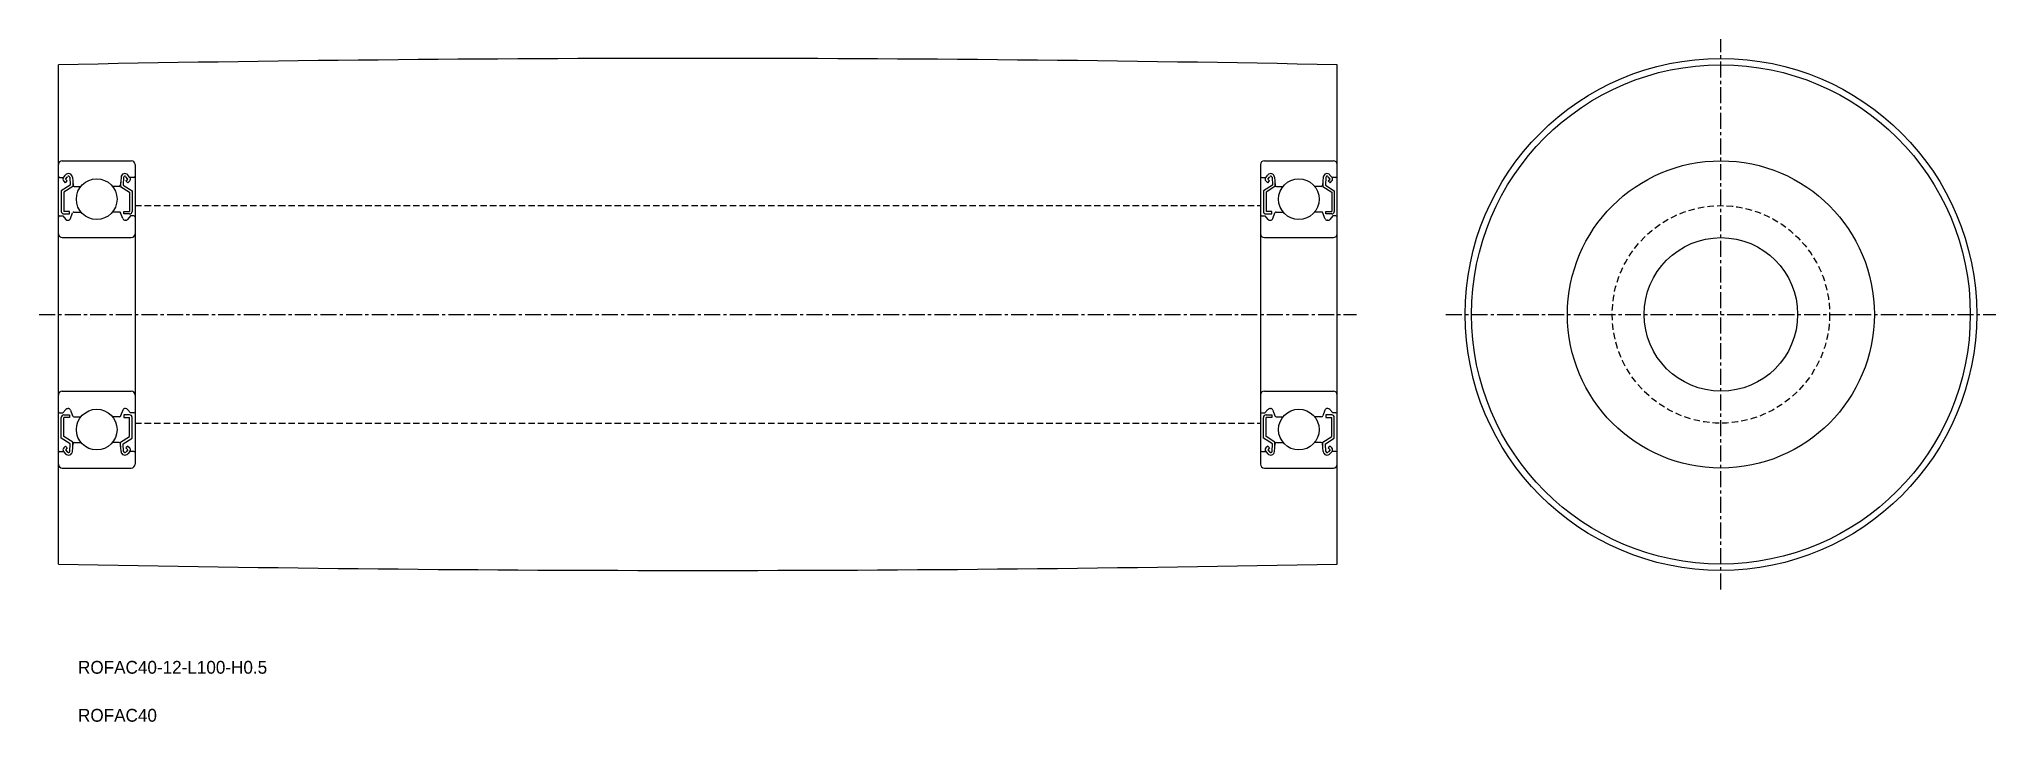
# Model space of a CAD drawing. Extents: x 25 to 178, y -6 to 47.
import ezdxf

# ---------------------------------------------------------------- set-up
doc = ezdxf.new("R2010")
doc.units = 0
doc.linetypes.add('CENTER', pattern=[2, 1.25, -0.25, 0.25, -0.25])
doc.linetypes.add('DASHED', pattern=[0.75, 0.5, -0.25])
doc.layers.get('0').update_dxf_attribs({"linetype": 'CONTINUOUS'})
doc.layers.add('CENTER', color=1, linetype='CENTER')

msp = doc.modelspace()

# ---------------------------------------------------------------- linework, layer by layer
at = {"color": 7, "linetype": 'CONTINUOUS'}
for p, q in [((26.37, 6.35), (26.37, 45.35)), ((126.37, 6.35), (126.37, 45.35))]:
    msp.add_line(p, q, dxfattribs=at)
at = {"color": 3}
for p, q in [((26.67, 37.85), (32.07, 37.85)), ((26.78, 36.55), (26.94, 36.74)), ((31.96, 36.55), (31.8, 36.74)), ((32.37, 37.55), (32.37, 14.15)), ((120.37, 37.55), (120.37, 14.15)), ((120.67, 37.85), (126.07, 37.85)), ((120.78, 36.55), (120.94, 36.74)), ((125.96, 36.55), (125.8, 36.74)), ((26.47, 36.55), (26.78, 36.55)), ((27.3, 35.95), (26.6, 35.51)), ((26.6, 35.51), (26.6, 33.9)), ((26.93, 36.14), (26.79, 36.28)), ((27.5, 35.84), (26.8, 35.4)), ((26.8, 35.4), (26.8, 33.9)), ((26.93, 36.42), (27.09, 36.61)), ((27.07, 36.28), (26.93, 36.42)), ((26.93, 36.14), (27.07, 36.28)), ((27.27, 36.56), (27.3, 35.95)), ((27.47, 36.58), (27.52, 35.94)), ((27.5, 36.19), (27.5, 35.84)), ((27.62, 35.85), (28.14, 35.85)), ((31.12, 35.85), (30.6, 35.85)), ((31.27, 36.58), (31.22, 35.94)), ((31.24, 36.19), (31.24, 35.84)), ((31.24, 35.84), (31.94, 35.4)), ((31.47, 36.56), (31.44, 35.95)), ((31.44, 35.95), (32.14, 35.51)), ((31.81, 36.42), (31.65, 36.61)), ((31.66, 36.28), (31.81, 36.42)), ((31.81, 36.14), (31.66, 36.28)), ((31.81, 36.14), (31.95, 36.28)), ((31.94, 35.4), (31.94, 33.9)), ((32.27, 36.55), (31.96, 36.55)), ((32.14, 35.51), (32.14, 33.9)), ((120.47, 36.55), (120.78, 36.55)), ((121.3, 35.95), (120.6, 35.51)), ((120.6, 35.51), (120.6, 33.9)), ((120.93, 36.14), (120.79, 36.28)), ((121.5, 35.84), (120.8, 35.4)), ((120.8, 35.4), (120.8, 33.9)), ((120.93, 36.42), (121.09, 36.61)), ((121.07, 36.28), (120.93, 36.42)), ((120.93, 36.14), (121.07, 36.28)), ((121.27, 36.56), (121.3, 35.95)), ((121.47, 36.58), (121.52, 35.94)), ((121.5, 36.19), (121.5, 35.84)), ((121.62, 35.85), (122.14, 35.85)), ((125.12, 35.85), (124.6, 35.85)), ((125.27, 36.58), (125.22, 35.94)), ((125.24, 36.19), (125.24, 35.84)), ((125.24, 35.84), (125.94, 35.4)), ((125.47, 36.56), (125.44, 35.95)), ((125.44, 35.95), (126.14, 35.51)), ((125.81, 36.42), (125.65, 36.61)), ((125.66, 36.28), (125.81, 36.42)), ((125.81, 36.14), (125.66, 36.28)), ((125.81, 36.14), (125.95, 36.28)), ((125.94, 35.4), (125.94, 33.9)), ((126.27, 36.55), (125.96, 36.55)), ((126.14, 35.51), (126.14, 33.9)), ((27.25, 33.9), (26.8, 33.9)), ((26.8, 33.7), (27.25, 33.7)), ((27.25, 33.7), (27.25, 33.9)), ((27.33, 33.33), (27.49, 33.79)), ((27.59, 33.85), (28.14, 33.85)), ((31.15, 33.85), (30.6, 33.85)), ((31.41, 33.33), (31.24, 33.79)), ((31.49, 33.7), (31.49, 33.9)), ((31.49, 33.9), (31.94, 33.9)), ((31.94, 33.7), (31.49, 33.7)), ((121.25, 33.9), (120.8, 33.9)), ((120.8, 33.7), (121.25, 33.7)), ((121.25, 33.7), (121.25, 33.9)), ((121.33, 33.33), (121.49, 33.79)), ((121.59, 33.85), (122.14, 33.85)), ((125.15, 33.85), (124.6, 33.85)), ((125.41, 33.33), (125.24, 33.79)), ((125.49, 33.7), (125.49, 33.9)), ((125.49, 33.9), (125.94, 33.9)), ((125.94, 33.7), (125.49, 33.7)), ((26.47, 33.55), (26.72, 33.55)), ((26.72, 33.55), (26.95, 33.27)), ((27.11, 33.2), (27.14, 33.2)), ((31.63, 33.2), (31.6, 33.2)), ((32.02, 33.55), (31.78, 33.27)), ((32.27, 33.55), (32.02, 33.55)), ((120.47, 33.55), (120.72, 33.55)), ((120.72, 33.55), (120.95, 33.27)), ((121.11, 33.2), (121.14, 33.2)), ((125.63, 33.2), (125.6, 33.2)), ((126.02, 33.55), (125.78, 33.27)), ((126.27, 33.55), (126.02, 33.55)), ((26.67, 31.85), (32.07, 31.85)), ((120.67, 31.85), (126.07, 31.85)), ((26.67, 19.85), (32.07, 19.85)), ((26.72, 18.15), (26.95, 18.43)), ((27.11, 18.5), (27.14, 18.5)), ((27.33, 18.37), (27.49, 17.92)), ((31.41, 18.37), (31.24, 17.92)), ((31.63, 18.5), (31.6, 18.5)), ((32.02, 18.15), (31.78, 18.43)), ((120.67, 19.85), (126.07, 19.85)), ((120.72, 18.15), (120.95, 18.43)), ((121.11, 18.5), (121.14, 18.5)), ((121.33, 18.37), (121.49, 17.92)), ((125.41, 18.37), (125.24, 17.92)), ((125.63, 18.5), (125.6, 18.5)), ((126.02, 18.15), (125.78, 18.43)), ((26.47, 18.15), (26.72, 18.15)), ((26.6, 16.19), (26.6, 17.8)), ((26.8, 18), (27.25, 18)), ((26.8, 16.3), (26.8, 17.8)), ((27.25, 17.8), (26.8, 17.8)), ((26.91, 18), (26.91, 18)), ((27.03, 18), (27.03, 18)), ((27.25, 18), (27.25, 17.8)), ((27.59, 17.85), (28.14, 17.85)), ((31.15, 17.85), (30.6, 17.85)), ((31.94, 18), (31.49, 18)), ((31.49, 18), (31.49, 17.8)), ((31.49, 17.8), (31.94, 17.8)), ((31.94, 16.3), (31.94, 17.8)), ((32.27, 18.15), (32.02, 18.15)), ((32.14, 16.19), (32.14, 17.8)), ((120.47, 18.15), (120.72, 18.15)), ((120.6, 16.19), (120.6, 17.8)), ((120.8, 18), (121.25, 18)), ((120.8, 16.3), (120.8, 17.8)), ((121.25, 17.8), (120.8, 17.8)), ((120.91, 18), (120.91, 18)), ((121.03, 18), (121.03, 18)), ((121.25, 18), (121.25, 17.8)), ((121.59, 17.85), (122.14, 17.85)), ((125.15, 17.85), (124.6, 17.85)), ((125.94, 18), (125.49, 18)), ((125.49, 18), (125.49, 17.8)), ((125.49, 17.8), (125.94, 17.8)), ((125.94, 16.3), (125.94, 17.8)), ((126.27, 18.15), (126.02, 18.15)), ((126.14, 16.19), (126.14, 17.8)), ((27.3, 15.75), (26.6, 16.19)), ((26.93, 15.56), (26.79, 15.42)), ((27.5, 15.87), (26.8, 16.3)), ((26.93, 15.56), (27.07, 15.42)), ((27.07, 15.42), (26.93, 15.28)), ((27.27, 15.15), (27.3, 15.75)), ((27.47, 15.13), (27.52, 15.76)), ((27.5, 15.52), (27.5, 15.87)), ((27.62, 15.85), (28.14, 15.85)), ((31.12, 15.85), (30.6, 15.85)), ((31.27, 15.13), (31.22, 15.76)), ((31.24, 15.87), (31.94, 16.3)), ((31.24, 15.52), (31.24, 15.87)), ((31.44, 15.75), (32.14, 16.19)), ((31.47, 15.15), (31.44, 15.75)), ((31.81, 15.56), (31.66, 15.42)), ((31.66, 15.42), (31.81, 15.28)), ((31.81, 15.56), (31.95, 15.42)), ((121.3, 15.75), (120.6, 16.19)), ((120.93, 15.56), (120.79, 15.42)), ((121.5, 15.87), (120.8, 16.3)), ((120.93, 15.56), (121.07, 15.42)), ((121.07, 15.42), (120.93, 15.28)), ((121.27, 15.15), (121.3, 15.75)), ((121.47, 15.13), (121.52, 15.76)), ((121.5, 15.52), (121.5, 15.87)), ((121.62, 15.85), (122.14, 15.85)), ((125.12, 15.85), (124.6, 15.85)), ((125.27, 15.13), (125.22, 15.76)), ((125.24, 15.87), (125.94, 16.3)), ((125.24, 15.52), (125.24, 15.87)), ((125.44, 15.75), (126.14, 16.19)), ((125.47, 15.15), (125.44, 15.75)), ((125.81, 15.56), (125.66, 15.42)), ((125.66, 15.42), (125.81, 15.28)), ((125.81, 15.56), (125.95, 15.42)), ((26.47, 15.15), (26.78, 15.15)), ((26.67, 13.85), (32.07, 13.85)), ((26.78, 15.15), (26.94, 14.96)), ((26.93, 15.28), (27.09, 15.09)), ((31.81, 15.28), (31.65, 15.09)), ((31.96, 15.15), (31.8, 14.96)), ((32.27, 15.15), (31.96, 15.15)), ((120.47, 15.15), (120.78, 15.15)), ((120.67, 13.85), (126.07, 13.85)), ((120.78, 15.15), (120.94, 14.96)), ((120.93, 15.28), (121.09, 15.09)), ((125.81, 15.28), (125.65, 15.09)), ((125.96, 15.15), (125.8, 14.96)), ((126.27, 15.15), (125.96, 15.15))]:
    msp.add_line(p, q, dxfattribs=at)
at = {"color": 3, "linetype": 'DASHED'}
for p, q in [((32.37, 34.35), (120.37, 34.35)), ((32.37, 17.35), (120.37, 17.35))]:
    msp.add_line(p, q, dxfattribs=at)
at = {"color": 7, "linetype": 'CONTINUOUS'}
for radius in [20, 19.5, 12, 6]:
    msp.add_circle((156.37, 25.85), radius, dxfattribs=at)
at = {"color": 3}
for centre in [(29.37, 34.85), (123.37, 34.85), (29.37, 16.85), (123.37, 16.85)]:
    msp.add_circle(centre, 1.59, dxfattribs=at)
at = {"color": 3, "linetype": 'DASHED'}
msp.add_circle((156.37, 25.85), 8.5, dxfattribs=at)
at = {"color": 7, "linetype": 'CONTINUOUS'}
for centre, start, end in [((76.37, -2454.4), 88.85412, 91.14588), ((76.37, 2506.1), 268.85412, 271.14588)]:
    msp.add_arc(centre, 2500.25, start, end, dxfattribs=at)
at = {"color": 3}
for centre, radius, start, end in [((26.67, 37.55), 0.3, 90, 180), ((27.17, 36.55), 0.3, 4.935, 139.9921), ((31.57, 36.55), 0.3, 40.0079, 175.065), ((32.07, 37.55), 0.3, 0, 90), ((120.67, 37.55), 0.3, 90, 180), ((121.17, 36.55), 0.3, 4.935, 139.9921), ((125.57, 36.55), 0.3, 40.0079, 175.065), ((126.07, 37.55), 0.3, 0, 90), ((26.47, 36.65), 0.1, 180, 270), ((26.93, 36.42), 0.2, 139.9921, 224.998), ((27.17, 36.55), 0.1, 3.0864, 139.9628), ((27.62, 35.95), 0.1, 184.935, 269.9989), ((31.12, 35.95), 0.1, 270.0011, 355.065), ((31.57, 36.55), 0.1, 40.0372, 176.9136), ((31.81, 36.42), 0.2, 315.002, 40.0079), ((32.27, 36.65), 0.1, 270, 0), ((120.47, 36.65), 0.1, 180, 270), ((120.93, 36.42), 0.2, 139.9921, 224.998), ((121.17, 36.55), 0.1, 3.0864, 139.9628), ((121.62, 35.95), 0.1, 184.935, 269.9989), ((125.12, 35.95), 0.1, 270.0011, 355.065), ((125.57, 36.55), 0.1, 40.0372, 176.9136), ((125.81, 36.42), 0.2, 315.002, 40.0079), ((126.27, 36.65), 0.1, 270, 0), ((26.8, 33.9), 0.2, 180, 270), ((27.59, 33.75), 0.1, 89.999, 160.0584), ((31.15, 33.75), 0.1, 19.9416, 90.001), ((31.94, 33.9), 0.2, 270, 0), ((120.8, 33.9), 0.2, 180, 270), ((121.59, 33.75), 0.1, 89.999, 160.0584), ((125.15, 33.75), 0.1, 19.9416, 90.001), ((125.94, 33.9), 0.2, 270, 0), ((26.47, 33.45), 0.1, 90, 180), ((26.67, 32.15), 0.3, 180, 270), ((27.11, 33.4), 0.2, 219.9863, 270), ((27.14, 33.4), 0.2, 270, 340.0584), ((31.6, 33.4), 0.2, 199.9416, 270), ((31.63, 33.4), 0.2, 270, 320.0137), ((32.07, 32.15), 0.3, 270, 0), ((32.27, 33.45), 0.1, 0, 90), ((120.47, 33.45), 0.1, 90, 180), ((120.67, 32.15), 0.3, 180, 270), ((121.11, 33.4), 0.2, 219.9863, 270), ((121.14, 33.4), 0.2, 270, 340.0584), ((125.6, 33.4), 0.2, 199.9416, 270), ((125.63, 33.4), 0.2, 270, 320.0137), ((126.07, 32.15), 0.3, 270, 0), ((126.27, 33.45), 0.1, 0, 90), ((26.67, 19.55), 0.3, 90, 180), ((27.11, 18.3), 0.2, 90, 140.0137), ((27.14, 18.3), 0.2, 19.9416, 90), ((31.6, 18.3), 0.2, 90, 160.0584), ((31.63, 18.3), 0.2, 39.9863, 90), ((32.07, 19.55), 0.3, 0, 90), ((120.67, 19.55), 0.3, 90, 180), ((121.11, 18.3), 0.2, 90, 140.0137), ((121.14, 18.3), 0.2, 19.9416, 90), ((125.6, 18.3), 0.2, 90, 160.0584), ((125.63, 18.3), 0.2, 39.9863, 90), ((126.07, 19.55), 0.3, 0, 90), ((26.47, 18.25), 0.1, 180, 270), ((26.8, 17.8), 0.2, 90, 180), ((27.59, 17.95), 0.1, 199.9416, 270.001), ((31.15, 17.95), 0.1, 269.999, 340.0584), ((31.94, 17.8), 0.2, 0, 90), ((32.27, 18.25), 0.1, 270, 0), ((120.47, 18.25), 0.1, 180, 270), ((120.8, 17.8), 0.2, 90, 180), ((121.59, 17.95), 0.1, 199.9416, 270.001), ((125.15, 17.95), 0.1, 269.999, 340.0584), ((125.94, 17.8), 0.2, 0, 90), ((126.27, 18.25), 0.1, 270, 0), ((26.93, 15.28), 0.2, 135.002, 220.0079), ((27.62, 15.75), 0.1, 90.0011, 175.065), ((31.12, 15.75), 0.1, 4.935, 89.9989), ((31.81, 15.28), 0.2, 319.9921, 44.998), ((120.93, 15.28), 0.2, 135.002, 220.0079), ((121.62, 15.75), 0.1, 90.0011, 175.065), ((125.12, 15.75), 0.1, 4.935, 89.9989), ((125.81, 15.28), 0.2, 319.9921, 44.998), ((26.47, 15.05), 0.1, 90, 180), ((26.67, 14.15), 0.3, 180, 270), ((27.17, 15.16), 0.3, 220.0079, 355.065), ((27.17, 15.16), 0.1, 220.0372, 356.9136), ((31.57, 15.16), 0.3, 184.935, 319.9921), ((31.57, 15.16), 0.1, 183.0864, 319.9628), ((32.07, 14.15), 0.3, 270, 0), ((32.27, 15.05), 0.1, 0, 90), ((120.47, 15.05), 0.1, 90, 180), ((120.67, 14.15), 0.3, 180, 270), ((121.17, 15.16), 0.3, 220.0079, 355.065), ((121.17, 15.16), 0.1, 220.0372, 356.9136), ((125.57, 15.16), 0.3, 184.935, 319.9921), ((125.57, 15.16), 0.1, 183.0864, 319.9628), ((126.07, 14.15), 0.3, 270, 0), ((126.27, 15.05), 0.1, 0, 90)]:
    msp.add_arc(centre, radius, start, end, dxfattribs=at)
at = {"layer": 'CENTER', "color": 1, "linetype": 'CENTER'}
for p, q in [((156.37, 4.35), (156.37, 47.35)), ((24.87, 25.85), (127.87, 25.85)), ((134.87, 25.85), (177.87, 25.85))]:
    msp.add_line(p, q, dxfattribs=at)

# ---------------------------------------------------------------- texts
at = {"color": 7, "linetype": 'CONTINUOUS'}
for s, p in [('ROFAC40-12-L100-H0.5', (27.91, -2.22)), ('ROFAC40', (27.91, -5.97))]:
    msp.add_text(s, height=1, dxfattribs=at).set_placement(p)

doc.saveas('drawing.dxf')
